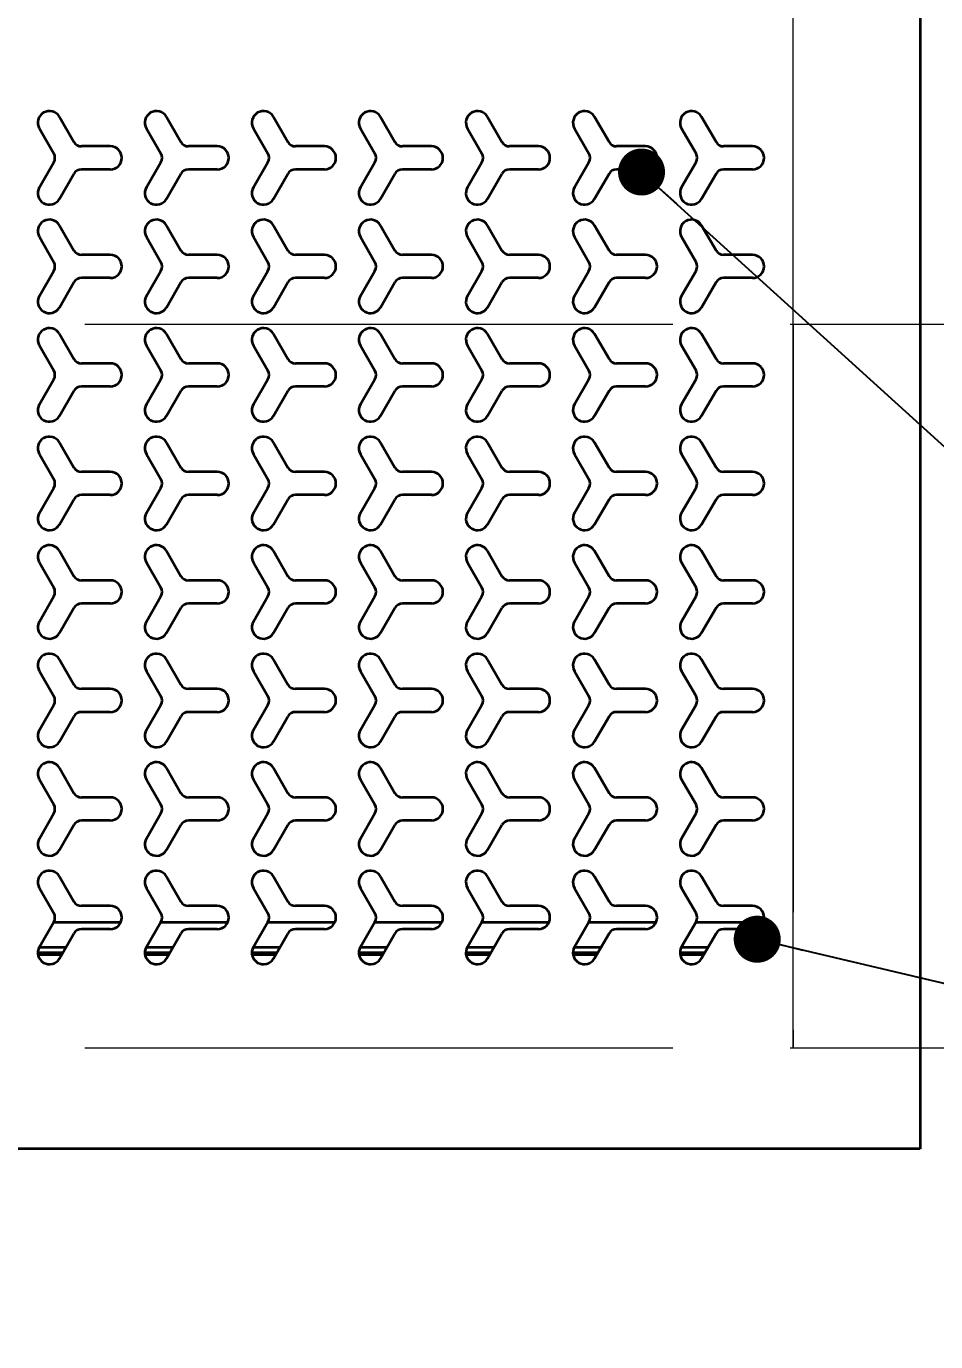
# Model space of a CAD drawing. Header units: millimetres. Extents: x 0 to 4752, y 0 to 3360.
# Drawn here: x 3221.7 to 3378.9, y 2264.1 to 2491.4 of the extents above; entities that cross this region are included whole.
import ezdxf

# ---------------------------------------------------------------- set-up
doc = ezdxf.new("R2010")
doc.units = ezdxf.units.MM
doc.header["$LTSCALE"] = 8
doc.linetypes.add('CENTERX2', pattern=[20.32, 12.7, -2.54, 2.54, -2.54])
doc.styles.add('SLDTEXTSTYLE4', font='TXT', dxfattribs={"width": 0.7})
doc.dimstyles.new('SLDDIMSTYLE1', dxfattribs={"dimtxt": 0.18, "dimasz": 8.128, "dimexe": 0, "dimexo": 0.0625, "dimgap": 0, "dimtad": 0, "dimtih": 1, "dimtoh": 1, "dimdec": 0, "dimrnd": 1e-09, "dimzin": 0, "dimdsep": 46, "dimtxsty": 'Standard', "dimblk1": 'DOT', "dimblk2": 'DOT', "dimsah": 1, "dimcen": 0.09, "dimadec": 0, "dimazin": 0, "dimtfac": 8.128, "dimtdec": 0, "dimtofl": 0, "dimtmove": 0, "dimatfit": 3, "dimldrblk": 'DOT', "dimfxl": 1, "dimfrac": 2, "dimtolj": 1, "dimtzin": 0, "dimarcsym": 0})
doc.dimstyles.new('SLDDIMSTYLE12', dxfattribs={"dimtxt": 28, "dimasz": 32.64, "dimexe": 0, "dimexo": 0.0625, "dimgap": 7, "dimtad": 1, "dimdec": 3, "dimlfac": 2, "dimrnd": 1e-09, "dimzin": 12, "dimdsep": 46, "dimtxsty": 'SLDTEXTSTYLE4', "dimsah": 1, "dimcen": 0.09, "dimadec": 0, "dimazin": 3, "dimtfac": 1, "dimtdec": 3, "dimtmove": 0, "dimatfit": 0, "dimfxl": 1, "dimfrac": 2, "dimtolj": 1, "dimtzin": 12, "dimarcsym": 0})
doc.dimstyles.new('SLDDIMSTYLE13', dxfattribs={"dimtxt": 28, "dimasz": 32.64, "dimexe": 0, "dimexo": 0.0625, "dimgap": 7, "dimtad": 1, "dimdec": 3, "dimlfac": 2, "dimrnd": 1e-09, "dimzin": 12, "dimdsep": 46, "dimtxsty": 'SLDTEXTSTYLE4', "dimsah": 1, "dimcen": 0.09, "dimadec": 0, "dimazin": 3, "dimtfac": 1, "dimtdec": 3, "dimtofl": 0, "dimtmove": 0, "dimatfit": 3, "dimfxl": 1, "dimfrac": 2, "dimtolj": 1, "dimtzin": 12, "dimarcsym": 0})

# ---------------------------------------------------------------- blocks, each defined once
blk = doc.blocks.new('工程图视图15')
at = {"color": 7, "linetype": 'Continuous', "lineweight": 35}
for p, q in [((-55, 259.15), (-55, 34.15)), ((-55, 259.15), (-55, 34.15)), ((-203.78, 212.48), (-201.28, 208.15)), ((-185.28, 212.48), (-182.78, 208.15)), ((-166.78, 212.48), (-164.28, 208.15)), ((-148.28, 212.48), (-145.78, 208.15)), ((-129.78, 212.48), (-127.28, 208.15)), ((-111.28, 212.48), (-108.78, 208.15)), ((-92.78, 212.48), (-90.28, 208.15)), ((-207.24, 210.48), (-204.74, 206.15)), ((-188.74, 210.48), (-186.24, 206.15)), ((-170.24, 210.48), (-167.74, 206.15)), ((-151.74, 210.48), (-149.24, 206.15)), ((-133.24, 210.48), (-130.74, 206.15)), ((-114.74, 210.48), (-112.24, 206.15)), ((-96.24, 210.48), (-93.74, 206.15)), ((-194.98, 207.4), (-199.98, 207.4)), ((-176.48, 207.4), (-181.48, 207.4)), ((-157.98, 207.4), (-162.98, 207.4)), ((-139.48, 207.4), (-144.48, 207.4)), ((-120.98, 207.4), (-125.98, 207.4)), ((-102.48, 207.4), (-107.48, 207.4)), ((-83.98, 207.4), (-88.98, 207.4)), ((-207.24, 200.32), (-204.74, 204.65)), ((-188.74, 200.32), (-186.24, 204.65)), ((-170.24, 200.32), (-167.74, 204.65)), ((-151.74, 200.32), (-149.24, 204.65)), ((-133.24, 200.32), (-130.74, 204.65)), ((-114.74, 200.32), (-112.24, 204.65)), ((-96.24, 200.32), (-93.74, 204.65)), ((-203.78, 198.32), (-201.28, 202.65)), ((-194.98, 203.4), (-199.98, 203.4)), ((-185.28, 198.32), (-182.78, 202.65)), ((-176.48, 203.4), (-181.48, 203.4)), ((-166.78, 198.32), (-164.28, 202.65)), ((-157.98, 203.4), (-162.98, 203.4)), ((-148.28, 198.32), (-145.78, 202.65)), ((-139.48, 203.4), (-144.48, 203.4)), ((-129.78, 198.32), (-127.28, 202.65)), ((-120.98, 203.4), (-125.98, 203.4)), ((-111.28, 198.32), (-108.78, 202.65)), ((-102.48, 203.4), (-107.48, 203.4)), ((-92.78, 198.32), (-90.28, 202.65)), ((-83.98, 203.4), (-88.98, 203.4)), ((-203.78, 193.73), (-201.28, 189.4)), ((-185.28, 193.73), (-182.78, 189.4)), ((-166.78, 193.73), (-164.28, 189.4)), ((-148.28, 193.73), (-145.78, 189.4)), ((-129.78, 193.73), (-127.28, 189.4)), ((-111.28, 193.73), (-108.78, 189.4)), ((-92.78, 193.73), (-90.28, 189.4)), ((-207.24, 191.73), (-204.74, 187.4)), ((-188.74, 191.73), (-186.24, 187.4)), ((-170.24, 191.73), (-167.74, 187.4)), ((-151.74, 191.73), (-149.24, 187.4)), ((-133.24, 191.73), (-130.74, 187.4)), ((-114.74, 191.73), (-112.24, 187.4)), ((-96.24, 191.73), (-93.74, 187.4)), ((-194.98, 188.65), (-199.98, 188.65)), ((-176.48, 188.65), (-181.48, 188.65)), ((-157.98, 188.65), (-162.98, 188.65)), ((-139.48, 188.65), (-144.48, 188.65)), ((-120.98, 188.65), (-125.98, 188.65)), ((-102.48, 188.65), (-107.48, 188.65)), ((-83.98, 188.65), (-88.98, 188.65)), ((-207.24, 181.57), (-204.74, 185.9)), ((-194.98, 184.65), (-199.98, 184.65)), ((-188.74, 181.57), (-186.24, 185.9)), ((-176.48, 184.65), (-181.48, 184.65)), ((-170.24, 181.57), (-167.74, 185.9)), ((-157.98, 184.65), (-162.98, 184.65)), ((-151.74, 181.57), (-149.24, 185.9)), ((-139.48, 184.65), (-144.48, 184.65)), ((-133.24, 181.57), (-130.74, 185.9)), ((-120.98, 184.65), (-125.98, 184.65)), ((-114.74, 181.57), (-112.24, 185.9)), ((-102.48, 184.65), (-107.48, 184.65)), ((-96.24, 181.57), (-93.74, 185.9)), ((-83.98, 184.65), (-88.98, 184.65)), ((-203.78, 179.57), (-201.28, 183.9)), ((-185.28, 179.57), (-182.78, 183.9)), ((-166.78, 179.57), (-164.28, 183.9)), ((-148.28, 179.57), (-145.78, 183.9)), ((-129.78, 179.57), (-127.28, 183.9)), ((-111.28, 179.57), (-108.78, 183.9)), ((-92.78, 179.57), (-90.28, 183.9)), ((-207.24, 172.98), (-204.74, 168.65)), ((-203.78, 174.98), (-201.28, 170.65)), ((-188.74, 172.98), (-186.24, 168.65)), ((-185.28, 174.98), (-182.78, 170.65)), ((-170.24, 172.98), (-167.74, 168.65)), ((-166.78, 174.98), (-164.28, 170.65)), ((-151.74, 172.98), (-149.24, 168.65)), ((-148.28, 174.98), (-145.78, 170.65)), ((-133.24, 172.98), (-130.74, 168.65)), ((-129.78, 174.98), (-127.28, 170.65)), ((-114.74, 172.98), (-112.24, 168.65)), ((-111.28, 174.98), (-108.78, 170.65)), ((-96.24, 172.98), (-93.74, 168.65)), ((-92.78, 174.98), (-90.28, 170.65)), ((-194.98, 169.9), (-199.98, 169.9)), ((-176.48, 169.9), (-181.48, 169.9)), ((-157.98, 169.9), (-162.98, 169.9)), ((-139.48, 169.9), (-144.48, 169.9)), ((-120.98, 169.9), (-125.98, 169.9)), ((-102.48, 169.9), (-107.48, 169.9)), ((-83.98, 169.9), (-88.98, 169.9)), ((-207.24, 162.82), (-204.74, 167.15)), ((-188.74, 162.82), (-186.24, 167.15)), ((-170.24, 162.82), (-167.74, 167.15)), ((-151.74, 162.82), (-149.24, 167.15)), ((-133.24, 162.82), (-130.74, 167.15)), ((-114.74, 162.82), (-112.24, 167.15)), ((-96.24, 162.82), (-93.74, 167.15)), ((-203.78, 160.82), (-201.28, 165.15)), ((-194.98, 165.9), (-199.98, 165.9)), ((-185.28, 160.82), (-182.78, 165.15)), ((-176.48, 165.9), (-181.48, 165.9)), ((-166.78, 160.82), (-164.28, 165.15)), ((-157.98, 165.9), (-162.98, 165.9)), ((-148.28, 160.82), (-145.78, 165.15)), ((-139.48, 165.9), (-144.48, 165.9)), ((-129.78, 160.82), (-127.28, 165.15)), ((-120.98, 165.9), (-125.98, 165.9)), ((-111.28, 160.82), (-108.78, 165.15)), ((-102.48, 165.9), (-107.48, 165.9)), ((-92.78, 160.82), (-90.28, 165.15)), ((-83.98, 165.9), (-88.98, 165.9)), ((-203.78, 156.23), (-201.28, 151.9)), ((-185.28, 156.23), (-182.78, 151.9)), ((-166.78, 156.23), (-164.28, 151.9)), ((-148.28, 156.23), (-145.78, 151.9)), ((-129.78, 156.23), (-127.28, 151.9)), ((-111.28, 156.23), (-108.78, 151.9)), ((-92.78, 156.23), (-90.28, 151.9)), ((-207.24, 154.23), (-204.74, 149.9)), ((-188.74, 154.23), (-186.24, 149.9)), ((-170.24, 154.23), (-167.74, 149.9)), ((-151.74, 154.23), (-149.24, 149.9)), ((-133.24, 154.23), (-130.74, 149.9)), ((-114.74, 154.23), (-112.24, 149.9)), ((-96.24, 154.23), (-93.74, 149.9)), ((-194.98, 151.15), (-199.98, 151.15)), ((-176.48, 151.15), (-181.48, 151.15)), ((-157.98, 151.15), (-162.98, 151.15)), ((-139.48, 151.15), (-144.48, 151.15)), ((-120.98, 151.15), (-125.98, 151.15)), ((-102.48, 151.15), (-107.48, 151.15)), ((-83.98, 151.15), (-88.98, 151.15)), ((-207.24, 144.07), (-204.74, 148.4)), ((-188.74, 144.07), (-186.24, 148.4)), ((-170.24, 144.07), (-167.74, 148.4)), ((-151.74, 144.07), (-149.24, 148.4)), ((-133.24, 144.07), (-130.74, 148.4)), ((-114.74, 144.07), (-112.24, 148.4)), ((-96.24, 144.07), (-93.74, 148.4)), ((-203.78, 142.07), (-201.28, 146.4)), ((-194.98, 147.15), (-199.98, 147.15)), ((-185.28, 142.07), (-182.78, 146.4)), ((-176.48, 147.15), (-181.48, 147.15)), ((-166.78, 142.07), (-164.28, 146.4)), ((-157.98, 147.15), (-162.98, 147.15)), ((-148.28, 142.07), (-145.78, 146.4)), ((-139.48, 147.15), (-144.48, 147.15)), ((-129.78, 142.07), (-127.28, 146.4)), ((-120.98, 147.15), (-125.98, 147.15)), ((-111.28, 142.07), (-108.78, 146.4)), ((-102.48, 147.15), (-107.48, 147.15)), ((-92.78, 142.07), (-90.28, 146.4)), ((-83.98, 147.15), (-88.98, 147.15)), ((-203.78, 137.48), (-201.28, 133.15)), ((-185.28, 137.48), (-182.78, 133.15)), ((-166.78, 137.48), (-164.28, 133.15)), ((-148.28, 137.48), (-145.78, 133.15)), ((-129.78, 137.48), (-127.28, 133.15)), ((-111.28, 137.48), (-108.78, 133.15)), ((-92.78, 137.48), (-90.28, 133.15)), ((-207.24, 135.48), (-204.74, 131.15)), ((-188.74, 135.48), (-186.24, 131.15)), ((-170.24, 135.48), (-167.74, 131.15)), ((-151.74, 135.48), (-149.24, 131.15)), ((-133.24, 135.48), (-130.74, 131.15)), ((-114.74, 135.48), (-112.24, 131.15)), ((-96.24, 135.48), (-93.74, 131.15)), ((-194.98, 132.4), (-199.98, 132.4)), ((-176.48, 132.4), (-181.48, 132.4)), ((-157.98, 132.4), (-162.98, 132.4)), ((-139.48, 132.4), (-144.48, 132.4)), ((-120.98, 132.4), (-125.98, 132.4)), ((-102.48, 132.4), (-107.48, 132.4)), ((-83.98, 132.4), (-88.98, 132.4)), ((-207.24, 125.32), (-204.74, 129.65)), ((-188.74, 125.32), (-186.24, 129.65)), ((-170.24, 125.32), (-167.74, 129.65)), ((-151.74, 125.32), (-149.24, 129.65)), ((-133.24, 125.32), (-130.74, 129.65)), ((-114.74, 125.32), (-112.24, 129.65)), ((-96.24, 125.32), (-93.74, 129.65)), ((-203.78, 123.32), (-201.28, 127.65)), ((-194.98, 128.4), (-199.98, 128.4)), ((-185.28, 123.32), (-182.78, 127.65)), ((-176.48, 128.4), (-181.48, 128.4)), ((-166.78, 123.32), (-164.28, 127.65)), ((-157.98, 128.4), (-162.98, 128.4)), ((-148.28, 123.32), (-145.78, 127.65)), ((-139.48, 128.4), (-144.48, 128.4)), ((-129.78, 123.32), (-127.28, 127.65)), ((-120.98, 128.4), (-125.98, 128.4)), ((-111.28, 123.32), (-108.78, 127.65)), ((-102.48, 128.4), (-107.48, 128.4)), ((-92.78, 123.32), (-90.28, 127.65)), ((-83.98, 128.4), (-88.98, 128.4)), ((-203.78, 118.73), (-201.28, 114.4)), ((-185.28, 118.73), (-182.78, 114.4)), ((-166.78, 118.73), (-164.28, 114.4)), ((-148.28, 118.73), (-145.78, 114.4)), ((-129.78, 118.73), (-127.28, 114.4)), ((-111.28, 118.73), (-108.78, 114.4)), ((-92.78, 118.73), (-90.28, 114.4)), ((-207.24, 116.73), (-204.74, 112.4)), ((-188.74, 116.73), (-186.24, 112.4)), ((-170.24, 116.73), (-167.74, 112.4)), ((-151.74, 116.73), (-149.24, 112.4)), ((-133.24, 116.73), (-130.74, 112.4)), ((-114.74, 116.73), (-112.24, 112.4)), ((-96.24, 116.73), (-93.74, 112.4)), ((-194.98, 113.65), (-199.98, 113.65)), ((-176.48, 113.65), (-181.48, 113.65)), ((-157.98, 113.65), (-162.98, 113.65)), ((-139.48, 113.65), (-144.48, 113.65)), ((-120.98, 113.65), (-125.98, 113.65)), ((-102.48, 113.65), (-107.48, 113.65)), ((-83.98, 113.65), (-88.98, 113.65)), ((-207.24, 106.57), (-204.74, 110.9)), ((-194.98, 109.65), (-199.98, 109.65)), ((-188.74, 106.57), (-186.24, 110.9)), ((-176.48, 109.65), (-181.48, 109.65)), ((-170.24, 106.57), (-167.74, 110.9)), ((-157.98, 109.65), (-162.98, 109.65)), ((-151.74, 106.57), (-149.24, 110.9)), ((-139.48, 109.65), (-144.48, 109.65)), ((-133.24, 106.57), (-130.74, 110.9)), ((-120.98, 109.65), (-125.98, 109.65)), ((-114.74, 106.57), (-112.24, 110.9)), ((-102.48, 109.65), (-107.48, 109.65)), ((-96.24, 106.57), (-93.74, 110.9)), ((-83.98, 109.65), (-88.98, 109.65)), ((-203.78, 104.57), (-201.28, 108.9)), ((-185.28, 104.57), (-182.78, 108.9)), ((-166.78, 104.57), (-164.28, 108.9)), ((-148.28, 104.57), (-145.78, 108.9)), ((-129.78, 104.57), (-127.28, 108.9)), ((-111.28, 104.57), (-108.78, 108.9)), ((-92.78, 104.57), (-90.28, 108.9)), ((-207.24, 97.98), (-204.74, 93.65)), ((-203.78, 99.98), (-201.28, 95.65)), ((-188.74, 97.98), (-186.24, 93.65)), ((-185.28, 99.98), (-182.78, 95.65)), ((-170.24, 97.98), (-167.74, 93.65)), ((-166.78, 99.98), (-164.28, 95.65)), ((-151.74, 97.98), (-149.24, 93.65)), ((-148.28, 99.98), (-145.78, 95.65)), ((-133.24, 97.98), (-130.74, 93.65)), ((-129.78, 99.98), (-127.28, 95.65)), ((-114.74, 97.98), (-112.24, 93.65)), ((-111.28, 99.98), (-108.78, 95.65)), ((-96.24, 97.98), (-93.74, 93.65)), ((-92.78, 99.98), (-90.28, 95.65)), ((-194.98, 94.9), (-199.98, 94.9)), ((-176.48, 94.9), (-181.48, 94.9)), ((-157.98, 94.9), (-162.98, 94.9)), ((-139.48, 94.9), (-144.48, 94.9)), ((-120.98, 94.9), (-125.98, 94.9)), ((-102.48, 94.9), (-107.48, 94.9)), ((-83.98, 94.9), (-88.98, 94.9)), ((-207.24, 87.82), (-204.74, 92.15)), ((-188.74, 87.82), (-186.24, 92.15)), ((-170.24, 87.82), (-167.74, 92.15)), ((-151.74, 87.82), (-149.24, 92.15)), ((-133.24, 87.82), (-130.74, 92.15)), ((-114.74, 87.82), (-112.24, 92.15)), ((-96.24, 87.82), (-93.74, 92.15)), ((-203.78, 85.82), (-201.28, 90.15)), ((-194.98, 90.9), (-199.98, 90.9)), ((-185.28, 85.82), (-182.78, 90.15)), ((-176.48, 90.9), (-181.48, 90.9)), ((-166.78, 85.82), (-164.28, 90.15)), ((-157.98, 90.9), (-162.98, 90.9)), ((-148.28, 85.82), (-145.78, 90.15)), ((-139.48, 90.9), (-144.48, 90.9)), ((-129.78, 85.82), (-127.28, 90.15)), ((-120.98, 90.9), (-125.98, 90.9)), ((-111.28, 85.82), (-108.78, 90.15)), ((-102.48, 90.9), (-107.48, 90.9)), ((-92.78, 85.82), (-90.28, 90.15)), ((-83.98, 90.9), (-88.98, 90.9)), ((-203.78, 81.23), (-201.28, 76.9)), ((-185.28, 81.23), (-182.78, 76.9)), ((-166.78, 81.23), (-164.28, 76.9)), ((-148.28, 81.23), (-145.78, 76.9)), ((-129.78, 81.23), (-127.28, 76.9)), ((-111.28, 81.23), (-108.78, 76.9)), ((-92.78, 81.23), (-90.28, 76.9)), ((-207.24, 79.23), (-204.74, 74.9)), ((-188.74, 79.23), (-186.24, 74.9)), ((-170.24, 79.23), (-167.74, 74.9)), ((-151.74, 79.23), (-149.24, 74.9)), ((-133.24, 79.23), (-130.74, 74.9)), ((-114.74, 79.23), (-112.24, 74.9)), ((-96.24, 79.23), (-93.74, 74.9)), ((-194.98, 76.15), (-199.98, 76.15)), ((-176.48, 76.15), (-181.48, 76.15)), ((-157.98, 76.15), (-162.98, 76.15)), ((-139.48, 76.15), (-144.48, 76.15)), ((-120.98, 76.15), (-125.98, 76.15)), ((-102.48, 76.15), (-107.48, 76.15)), ((-83.98, 76.15), (-88.98, 76.15)), ((-207.24, 69.07), (-204.74, 73.4)), ((-193.19, 73.26), (-204.83, 73.26)), ((-188.74, 69.07), (-186.24, 73.4)), ((-174.69, 73.26), (-186.33, 73.26)), ((-170.24, 69.07), (-167.74, 73.4)), ((-156.19, 73.26), (-167.83, 73.26)), ((-151.74, 69.07), (-149.24, 73.4)), ((-137.69, 73.26), (-149.33, 73.26)), ((-133.24, 69.07), (-130.74, 73.4)), ((-119.19, 73.26), (-130.83, 73.26)), ((-114.74, 69.07), (-112.24, 73.4)), ((-100.69, 73.26), (-112.33, 73.26)), ((-96.24, 69.07), (-93.74, 73.4)), ((-82.19, 73.26), (-93.83, 73.26)), ((-203.78, 67.07), (-201.28, 71.4)), ((-194.98, 72.15), (-199.98, 72.15)), ((-185.28, 67.07), (-182.78, 71.4)), ((-176.48, 72.15), (-181.48, 72.15)), ((-166.78, 67.07), (-164.28, 71.4)), ((-157.98, 72.15), (-162.98, 72.15)), ((-148.28, 67.07), (-145.78, 71.4)), ((-139.48, 72.15), (-144.48, 72.15)), ((-129.78, 67.07), (-127.28, 71.4)), ((-120.98, 72.15), (-125.98, 72.15)), ((-111.28, 67.07), (-108.78, 71.4)), ((-102.48, 72.15), (-107.48, 72.15)), ((-92.78, 67.07), (-90.28, 71.4)), ((-83.98, 72.15), (-88.98, 72.15)), ((-202.67, 68.99), (-207.29, 68.99)), ((-184.17, 68.99), (-188.79, 68.99)), ((-165.67, 68.99), (-170.29, 68.99)), ((-147.17, 68.99), (-151.79, 68.99)), ((-128.67, 68.99), (-133.29, 68.99)), ((-110.17, 68.99), (-114.79, 68.99)), ((-91.67, 68.99), (-96.29, 68.99)), ((-203.23, 68.02), (-207.51, 68.02)), ((-203.42, 67.69), (-207.47, 67.69)), ((-184.73, 68.02), (-189.01, 68.02)), ((-184.92, 67.69), (-188.97, 67.69)), ((-166.23, 68.02), (-170.51, 68.02)), ((-166.42, 67.69), (-170.47, 67.69)), ((-147.73, 68.02), (-152.01, 68.02)), ((-147.92, 67.69), (-151.97, 67.69)), ((-129.23, 68.02), (-133.51, 68.02)), ((-129.42, 67.69), (-133.47, 67.69)), ((-110.73, 68.02), (-115.01, 68.02)), ((-110.92, 67.69), (-114.97, 67.69)), ((-92.23, 68.02), (-96.51, 68.02)), ((-92.42, 67.69), (-96.47, 67.69)), ((-55, 34.15), (-380, 34.15)), ((-55, 34.15), (-380, 34.15))]:
    blk.add_line(p, q, dxfattribs=at)
for centre, radius, start, end in [((-205.51, 211.48), 2, 30, 210), ((-187.01, 211.48), 2, 30, 210), ((-168.51, 211.48), 2, 30, 210), ((-150.01, 211.48), 2, 30, 210), ((-131.51, 211.48), 2, 30, 210), ((-113.01, 211.48), 2, 30, 210), ((-94.51, 211.48), 2, 30, 210), ((-199.98, 208.9), 1.5, 210, 270), ((-194.98, 205.4), 2, 270, 90), ((-181.48, 208.9), 1.5, 210, 270), ((-176.48, 205.4), 2, 270, 90), ((-162.98, 208.9), 1.5, 210, 270), ((-157.98, 205.4), 2, 270, 90), ((-144.48, 208.9), 1.5, 210, 270), ((-139.48, 205.4), 2, 270, 90), ((-125.98, 208.9), 1.5, 210, 270), ((-120.98, 205.4), 2, 270, 90), ((-107.48, 208.9), 1.5, 210, 270), ((-102.48, 205.4), 2, 270, 90), ((-88.98, 208.9), 1.5, 210, 270), ((-83.98, 205.4), 2, 270, 90), ((-206.04, 205.4), 1.5, 330, 30), ((-187.54, 205.4), 1.5, 330, 30), ((-169.04, 205.4), 1.5, 330, 30), ((-150.54, 205.4), 1.5, 330, 30), ((-132.04, 205.4), 1.5, 330, 30), ((-113.54, 205.4), 1.5, 330, 30), ((-95.04, 205.4), 1.5, 330, 30), ((-199.98, 201.9), 1.5, 90, 150), ((-181.48, 201.9), 1.5, 90, 150), ((-162.98, 201.9), 1.5, 90, 150), ((-144.48, 201.9), 1.5, 90, 150), ((-125.98, 201.9), 1.5, 90, 150), ((-107.48, 201.9), 1.5, 90, 150), ((-88.98, 201.9), 1.5, 90, 150), ((-205.51, 199.32), 2, 150, 330), ((-187.01, 199.32), 2, 150, 330), ((-168.51, 199.32), 2, 150, 330), ((-150.01, 199.32), 2, 150, 330), ((-131.51, 199.32), 2, 150, 330), ((-113.01, 199.32), 2, 150, 330), ((-94.51, 199.32), 2, 150, 330), ((-205.51, 192.73), 2, 30, 210), ((-187.01, 192.73), 2, 30, 210), ((-168.51, 192.73), 2, 30, 210), ((-150.01, 192.73), 2, 30, 210), ((-131.51, 192.73), 2, 30, 210), ((-113.01, 192.73), 2, 30, 210), ((-94.51, 192.73), 2, 30, 210), ((-199.98, 190.15), 1.5, 210, 270), ((-194.98, 186.65), 2, 270, 90), ((-181.48, 190.15), 1.5, 210, 270), ((-176.48, 186.65), 2, 270, 90), ((-162.98, 190.15), 1.5, 210, 270), ((-157.98, 186.65), 2, 270, 90), ((-144.48, 190.15), 1.5, 210, 270), ((-139.48, 186.65), 2, 270, 90), ((-125.98, 190.15), 1.5, 210, 270), ((-120.98, 186.65), 2, 270, 90), ((-107.48, 190.15), 1.5, 210, 270), ((-102.48, 186.65), 2, 270, 90), ((-88.98, 190.15), 1.5, 210, 270), ((-83.98, 186.65), 2, 270, 90), ((-206.04, 186.65), 1.5, 330, 30), ((-187.54, 186.65), 1.5, 330, 30), ((-169.04, 186.65), 1.5, 330, 30), ((-150.54, 186.65), 1.5, 330, 30), ((-132.04, 186.65), 1.5, 330, 30), ((-113.54, 186.65), 1.5, 330, 30), ((-95.04, 186.65), 1.5, 330, 30), ((-199.98, 183.15), 1.5, 90, 150), ((-181.48, 183.15), 1.5, 90, 150), ((-162.98, 183.15), 1.5, 90, 150), ((-144.48, 183.15), 1.5, 90, 150), ((-125.98, 183.15), 1.5, 90, 150), ((-107.48, 183.15), 1.5, 90, 150), ((-88.98, 183.15), 1.5, 90, 150), ((-205.51, 180.57), 2, 150, 330), ((-187.01, 180.57), 2, 150, 330), ((-168.51, 180.57), 2, 150, 330), ((-150.01, 180.57), 2, 150, 330), ((-131.51, 180.57), 2, 150, 330), ((-113.01, 180.57), 2, 150, 330), ((-94.51, 180.57), 2, 150, 330), ((-205.51, 173.98), 2, 30, 210), ((-187.01, 173.98), 2, 30, 210), ((-168.51, 173.98), 2, 30, 210), ((-150.01, 173.98), 2, 30, 210), ((-131.51, 173.98), 2, 30, 210), ((-113.01, 173.98), 2, 30, 210), ((-94.51, 173.98), 2, 30, 210), ((-199.98, 171.4), 1.5, 210, 270), ((-181.48, 171.4), 1.5, 210, 270), ((-162.98, 171.4), 1.5, 210, 270), ((-144.48, 171.4), 1.5, 210, 270), ((-125.98, 171.4), 1.5, 210, 270), ((-107.48, 171.4), 1.5, 210, 270), ((-88.98, 171.4), 1.5, 210, 270), ((-206.04, 167.9), 1.5, 330, 30), ((-194.98, 167.9), 2, 270, 90), ((-187.54, 167.9), 1.5, 330, 30), ((-176.48, 167.9), 2, 270, 90), ((-169.04, 167.9), 1.5, 330, 30), ((-157.98, 167.9), 2, 270, 90), ((-150.54, 167.9), 1.5, 330, 30), ((-139.48, 167.9), 2, 270, 90), ((-132.04, 167.9), 1.5, 330, 30), ((-120.98, 167.9), 2, 270, 90), ((-113.54, 167.9), 1.5, 330, 30), ((-102.48, 167.9), 2, 270, 90), ((-95.04, 167.9), 1.5, 330, 30), ((-83.98, 167.9), 2, 270, 90), ((-199.98, 164.4), 1.5, 90, 150), ((-181.48, 164.4), 1.5, 90, 150), ((-162.98, 164.4), 1.5, 90, 150), ((-144.48, 164.4), 1.5, 90, 150), ((-125.98, 164.4), 1.5, 90, 150), ((-107.48, 164.4), 1.5, 90, 150), ((-88.98, 164.4), 1.5, 90, 150), ((-205.51, 161.82), 2, 150, 330), ((-187.01, 161.82), 2, 150, 330), ((-168.51, 161.82), 2, 150, 330), ((-150.01, 161.82), 2, 150, 330), ((-131.51, 161.82), 2, 150, 330), ((-113.01, 161.82), 2, 150, 330), ((-94.51, 161.82), 2, 150, 330), ((-205.51, 155.23), 2, 30, 210), ((-187.01, 155.23), 2, 30, 210), ((-168.51, 155.23), 2, 30, 210), ((-150.01, 155.23), 2, 30, 210), ((-131.51, 155.23), 2, 30, 210), ((-113.01, 155.23), 2, 30, 210), ((-94.51, 155.23), 2, 30, 210), ((-199.98, 152.65), 1.5, 210, 270), ((-194.98, 149.15), 2, 270, 90), ((-181.48, 152.65), 1.5, 210, 270), ((-176.48, 149.15), 2, 270, 90), ((-162.98, 152.65), 1.5, 210, 270), ((-157.98, 149.15), 2, 270, 90), ((-144.48, 152.65), 1.5, 210, 270), ((-139.48, 149.15), 2, 270, 90), ((-125.98, 152.65), 1.5, 210, 270), ((-120.98, 149.15), 2, 270, 90), ((-107.48, 152.65), 1.5, 210, 270), ((-102.48, 149.15), 2, 270, 90), ((-88.98, 152.65), 1.5, 210, 270), ((-83.98, 149.15), 2, 270, 90), ((-206.04, 149.15), 1.5, 330, 30), ((-187.54, 149.15), 1.5, 330, 30), ((-169.04, 149.15), 1.5, 330, 30), ((-150.54, 149.15), 1.5, 330, 30), ((-132.04, 149.15), 1.5, 330, 30), ((-113.54, 149.15), 1.5, 330, 30), ((-95.04, 149.15), 1.5, 330, 30), ((-199.98, 145.65), 1.5, 90, 150), ((-181.48, 145.65), 1.5, 90, 150), ((-162.98, 145.65), 1.5, 90, 150), ((-144.48, 145.65), 1.5, 90, 150), ((-125.98, 145.65), 1.5, 90, 150), ((-107.48, 145.65), 1.5, 90, 150), ((-88.98, 145.65), 1.5, 90, 150), ((-205.51, 143.07), 2, 150, 330), ((-187.01, 143.07), 2, 150, 330), ((-168.51, 143.07), 2, 150, 330), ((-150.01, 143.07), 2, 150, 330), ((-131.51, 143.07), 2, 150, 330), ((-113.01, 143.07), 2, 150, 330), ((-94.51, 143.07), 2, 150, 330), ((-205.51, 136.48), 2, 30, 210), ((-187.01, 136.48), 2, 30, 210), ((-168.51, 136.48), 2, 30, 210), ((-150.01, 136.48), 2, 30, 210), ((-131.51, 136.48), 2, 30, 210), ((-113.01, 136.48), 2, 30, 210), ((-94.51, 136.48), 2, 30, 210), ((-199.98, 133.9), 1.5, 210, 270), ((-194.98, 130.4), 2, 270, 90), ((-181.48, 133.9), 1.5, 210, 270), ((-176.48, 130.4), 2, 270, 90), ((-162.98, 133.9), 1.5, 210, 270), ((-157.98, 130.4), 2, 270, 90), ((-144.48, 133.9), 1.5, 210, 270), ((-139.48, 130.4), 2, 270, 90), ((-125.98, 133.9), 1.5, 210, 270), ((-120.98, 130.4), 2, 270, 90), ((-107.48, 133.9), 1.5, 210, 270), ((-102.48, 130.4), 2, 270, 90), ((-88.98, 133.9), 1.5, 210, 270), ((-83.98, 130.4), 2, 270, 90), ((-206.04, 130.4), 1.5, 330, 30), ((-187.54, 130.4), 1.5, 330, 30), ((-169.04, 130.4), 1.5, 330, 30), ((-150.54, 130.4), 1.5, 330, 30), ((-132.04, 130.4), 1.5, 330, 30), ((-113.54, 130.4), 1.5, 330, 30), ((-95.04, 130.4), 1.5, 330, 30), ((-199.98, 126.9), 1.5, 90, 150), ((-181.48, 126.9), 1.5, 90, 150), ((-162.98, 126.9), 1.5, 90, 150), ((-144.48, 126.9), 1.5, 90, 150), ((-125.98, 126.9), 1.5, 90, 150), ((-107.48, 126.9), 1.5, 90, 150), ((-88.98, 126.9), 1.5, 90, 150), ((-205.51, 124.32), 2, 150, 330), ((-187.01, 124.32), 2, 150, 330), ((-168.51, 124.32), 2, 150, 330), ((-150.01, 124.32), 2, 150, 330), ((-131.51, 124.32), 2, 150, 330), ((-113.01, 124.32), 2, 150, 330), ((-94.51, 124.32), 2, 150, 330), ((-205.51, 117.73), 2, 30, 210), ((-187.01, 117.73), 2, 30, 210), ((-168.51, 117.73), 2, 30, 210), ((-150.01, 117.73), 2, 30, 210), ((-131.51, 117.73), 2, 30, 210), ((-113.01, 117.73), 2, 30, 210), ((-94.51, 117.73), 2, 30, 210), ((-199.98, 115.15), 1.5, 210, 270), ((-194.98, 111.65), 2, 270, 90), ((-181.48, 115.15), 1.5, 210, 270), ((-176.48, 111.65), 2, 270, 90), ((-162.98, 115.15), 1.5, 210, 270), ((-157.98, 111.65), 2, 270, 90), ((-144.48, 115.15), 1.5, 210, 270), ((-139.48, 111.65), 2, 270, 90), ((-125.98, 115.15), 1.5, 210, 270), ((-120.98, 111.65), 2, 270, 90), ((-107.48, 115.15), 1.5, 210, 270), ((-102.48, 111.65), 2, 270, 90), ((-88.98, 115.15), 1.5, 210, 270), ((-83.98, 111.65), 2, 270, 90), ((-206.04, 111.65), 1.5, 330, 30), ((-187.54, 111.65), 1.5, 330, 30), ((-169.04, 111.65), 1.5, 330, 30), ((-150.54, 111.65), 1.5, 330, 30), ((-132.04, 111.65), 1.5, 330, 30), ((-113.54, 111.65), 1.5, 330, 30), ((-95.04, 111.65), 1.5, 330, 30), ((-199.98, 108.15), 1.5, 90, 150), ((-181.48, 108.15), 1.5, 90, 150), ((-162.98, 108.15), 1.5, 90, 150), ((-144.48, 108.15), 1.5, 90, 150), ((-125.98, 108.15), 1.5, 90, 150), ((-107.48, 108.15), 1.5, 90, 150), ((-88.98, 108.15), 1.5, 90, 150), ((-205.51, 105.57), 2, 150, 330), ((-187.01, 105.57), 2, 150, 330), ((-168.51, 105.57), 2, 150, 330), ((-150.01, 105.57), 2, 150, 330), ((-131.51, 105.57), 2, 150, 330), ((-113.01, 105.57), 2, 150, 330), ((-94.51, 105.57), 2, 150, 330), ((-205.51, 98.98), 2, 30, 210), ((-187.01, 98.98), 2, 30, 210), ((-168.51, 98.98), 2, 30, 210), ((-150.01, 98.98), 2, 30, 210), ((-131.51, 98.98), 2, 30, 210), ((-113.01, 98.98), 2, 30, 210), ((-94.51, 98.98), 2, 30, 210), ((-199.98, 96.4), 1.5, 210, 270), ((-181.48, 96.4), 1.5, 210, 270), ((-162.98, 96.4), 1.5, 210, 270), ((-144.48, 96.4), 1.5, 210, 270), ((-125.98, 96.4), 1.5, 210, 270), ((-107.48, 96.4), 1.5, 210, 270), ((-88.98, 96.4), 1.5, 210, 270), ((-206.04, 92.9), 1.5, 330, 30), ((-194.98, 92.9), 2, 270, 90), ((-187.54, 92.9), 1.5, 330, 30), ((-176.48, 92.9), 2, 270, 90), ((-169.04, 92.9), 1.5, 330, 30), ((-157.98, 92.9), 2, 270, 90), ((-150.54, 92.9), 1.5, 330, 30), ((-139.48, 92.9), 2, 270, 90), ((-132.04, 92.9), 1.5, 330, 30), ((-120.98, 92.9), 2, 270, 90), ((-113.54, 92.9), 1.5, 330, 30), ((-102.48, 92.9), 2, 270, 90), ((-95.04, 92.9), 1.5, 330, 30), ((-83.98, 92.9), 2, 270, 90), ((-199.98, 89.4), 1.5, 90, 150), ((-181.48, 89.4), 1.5, 90, 150), ((-162.98, 89.4), 1.5, 90, 150), ((-144.48, 89.4), 1.5, 90, 150), ((-125.98, 89.4), 1.5, 90, 150), ((-107.48, 89.4), 1.5, 90, 150), ((-88.98, 89.4), 1.5, 90, 150), ((-205.51, 86.82), 2, 150, 330), ((-187.01, 86.82), 2, 150, 330), ((-168.51, 86.82), 2, 150, 330), ((-150.01, 86.82), 2, 150, 330), ((-131.51, 86.82), 2, 150, 330), ((-113.01, 86.82), 2, 150, 330), ((-94.51, 86.82), 2, 150, 330), ((-205.51, 80.23), 2, 30, 210), ((-187.01, 80.23), 2, 30, 210), ((-168.51, 80.23), 2, 30, 210), ((-150.01, 80.23), 2, 30, 210), ((-131.51, 80.23), 2, 30, 210), ((-113.01, 80.23), 2, 30, 210), ((-94.51, 80.23), 2, 30, 210), ((-199.98, 77.65), 1.5, 210, 270), ((-194.98, 74.15), 2, 270, 90), ((-181.48, 77.65), 1.5, 210, 270), ((-176.48, 74.15), 2, 270, 90), ((-162.98, 77.65), 1.5, 210, 270), ((-157.98, 74.15), 2, 270, 90), ((-144.48, 77.65), 1.5, 210, 270), ((-139.48, 74.15), 2, 270, 90), ((-125.98, 77.65), 1.5, 210, 270), ((-120.98, 74.15), 2, 270, 90), ((-107.48, 77.65), 1.5, 210, 270), ((-102.48, 74.15), 2, 270, 90), ((-88.98, 77.65), 1.5, 210, 270), ((-83.98, 74.15), 2, 270, 90), ((-206.04, 74.15), 1.5, 330, 30), ((-187.54, 74.15), 1.5, 330, 30), ((-169.04, 74.15), 1.5, 330, 30), ((-150.54, 74.15), 1.5, 330, 30), ((-132.04, 74.15), 1.5, 330, 30), ((-113.54, 74.15), 1.5, 330, 30), ((-95.04, 74.15), 1.5, 330, 30), ((-199.98, 70.65), 1.5, 90, 150), ((-181.48, 70.65), 1.5, 90, 150), ((-162.98, 70.65), 1.5, 90, 150), ((-144.48, 70.65), 1.5, 90, 150), ((-125.98, 70.65), 1.5, 90, 150), ((-107.48, 70.65), 1.5, 90, 150), ((-88.98, 70.65), 1.5, 90, 150), ((-205.51, 68.07), 2, 150, 330), ((-187.01, 68.07), 2, 150, 330), ((-168.51, 68.07), 2, 150, 330), ((-150.01, 68.07), 2, 150, 330), ((-131.51, 68.07), 2, 150, 330), ((-113.01, 68.07), 2, 150, 330), ((-94.51, 68.07), 2, 150, 330)]:
    blk.add_arc(centre, radius, start, end, dxfattribs=at)
blk = doc.blocks.new('_D_34')
at = {"color": 7, "linetype": 'Continuous', "lineweight": 0}
for p, q in [((3484.76, 2439.87), (3484.76, 2490.67)), ((3354.26, 2439.87), (3500.76, 2439.87)), ((3484.76, 2439.87), (3484.76, 2314.87)), ((3354.26, 2314.87), (3500.76, 2314.87)), ((3484.76, 2314.87), (3484.76, 2264.07))]:
    blk.add_line(p, q, dxfattribs=at)
at = {"color": 7, "linetype": 'Continuous', "lineweight": 18}
for points in [[(3484.76, 2439.87), (3488.82, 2472.51), (3480.69, 2472.51)], [(3484.76, 2314.87), (3480.69, 2282.23), (3488.82, 2282.23)]]:
    blk.add_solid(points, dxfattribs=at)
at = {"color": 7, "linetype": 'Continuous', "lineweight": 18, "insert": (3448.66, 2358.94), "char_height": 28, "attachment_point": 1, "rotation": 90, "style": 'SLDTEXTSTYLE4'}
blk.add_mtext('250', dxfattribs=at)
blk = doc.blocks.new('_D_36')
at = {"color": 7, "linetype": 'Continuous', "lineweight": 0}
for p, q in [((3069.26, 2314.87), (3069.26, 2683.77)), ((3354.26, 2314.87), (3354.26, 2683.77)), ((3069.26, 2667.77), (3354.26, 2667.77))]:
    blk.add_line(p, q, dxfattribs=at)
at = {"color": 7, "linetype": 'Continuous', "lineweight": 18}
for points in [[(3069.26, 2667.77), (3101.9, 2663.71), (3101.9, 2671.84)], [(3354.26, 2667.77), (3321.62, 2671.84), (3321.62, 2663.71)]]:
    blk.add_solid(points, dxfattribs=at)
at = {"color": 7, "linetype": 'Continuous', "lineweight": 18, "insert": (3193.35, 2703.87), "char_height": 28, "attachment_point": 1, "style": 'SLDTEXTSTYLE4'}
blk.add_mtext('570', dxfattribs=at)
blk = doc.blocks.new('_Dot')
at = {"color": 0, "linetype": 'ByBlock', "lineweight": -2}
blk.add_line((-0.5, 0), (-1, 0), dxfattribs=at)
at = {"color": 0, "linetype": 'ByBlock', "const_width": 0.5}
blk.add_lwpolyline([(-0.25, 0, 1), (0.25, 0, 1)], format="xyb", close=True, dxfattribs=at)

msp = doc.modelspace()

# ---------------------------------------------------------------- linework, layer by layer
at = {"color": 7, "linetype": 'CENTERX2', "lineweight": 18}
for p, q in [((3069.261802, 2439.874225), (3354.261802, 2439.874225)), ((3354.261802, 2439.874225), (3354.261802, 2314.874225)), ((3069.261802, 2314.874225), (3354.261802, 2314.874225))]:
    msp.add_line(p, q, dxfattribs=at)

# ---------------------------------------------------------------- block references
at = {"color": 7, "linetype": 'Continuous', "lineweight": 35}
msp.add_blockref('工程图视图15', (3431.190703, 2263.220259), dxfattribs=at)

# ---------------------------------------------------------------- dimensions: what is measured, and where the dimension line sits
at = {"color": 7, "linetype": 'Continuous', "lineweight": 18}
dim = msp.add_linear_dim(base=(3354.261802, 2667.77486), p1=(3069.261802, 2314.874225), p2=(3354.261802, 2314.874225), dimstyle='SLDDIMSTYLE13', dxfattribs=at)
dim.commit()
dim.dimension.update_dxf_attribs({"geometry": '_D_36', "text_midpoint": (3211.761802, 2667.77486), "dimtype": 160})
dim = msp.add_linear_dim(base=(3484.757066, 2314.874225), p1=(3354.261802, 2439.874225), p2=(3354.261802, 2314.874225), angle=90, dimstyle='SLDDIMSTYLE12', dxfattribs=at)
dim.commit()
dim.dimension.update_dxf_attribs({"geometry": '_D_34', "text_midpoint": (3484.757066, 2377.374225), "dimtype": 160})

# ---------------------------------------------------------------- leaders
at = {"color": 7, "linetype": 'Continuous', "lineweight": 0}
for points in [[(3328.033452, 2466.178542), (3518.536806, 2293.331825)], [(3348.029519, 2333.615329), (3518.536806, 2293.331825)]]:
    msp.add_leader(points, dimstyle='SLDDIMSTYLE1', dxfattribs=at)

doc.saveas('drawing.dxf')
